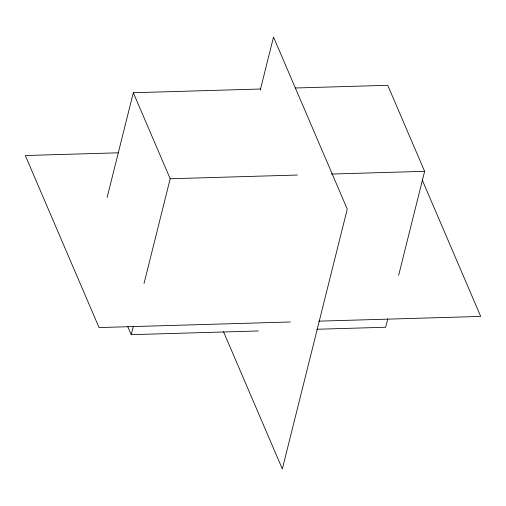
<?xml version="1.0" encoding="UTF-8"?>
<svg xmlns="http://www.w3.org/2000/svg" width="506" height="506" viewBox="0 0 506 506"><rect width="100%" height="100%" fill="white"/><g stroke="black" fill="none" stroke-linecap="round" stroke-linejoin="round"><path stroke-width="0.76" d="M107.152 197.435L133.318 92.731L260.533 89.018M258.452 330.962L131.231 334.668L133.331 326.262M144.027 283.461L170.187 178.751L133.318 92.731M260.305 89.935L273.518 37.046L347.261 209.092L282.335 468.954L223.532 331.753M387.773 318.837L385.667 327.249L316.92 329.254M398.652 275.277L424.623 171.332L387.754 85.305L295.302 88M118.543 152.799L25.3 155.519L99.043 327.565L290.267 321.987M170.187 178.751L297.408 175.038M331.386 174.051L424.623 171.332M318.71 321.158L480.7 316.433L422.206 179.953M127.822 326.718L131.231 334.668"/></g></svg>
